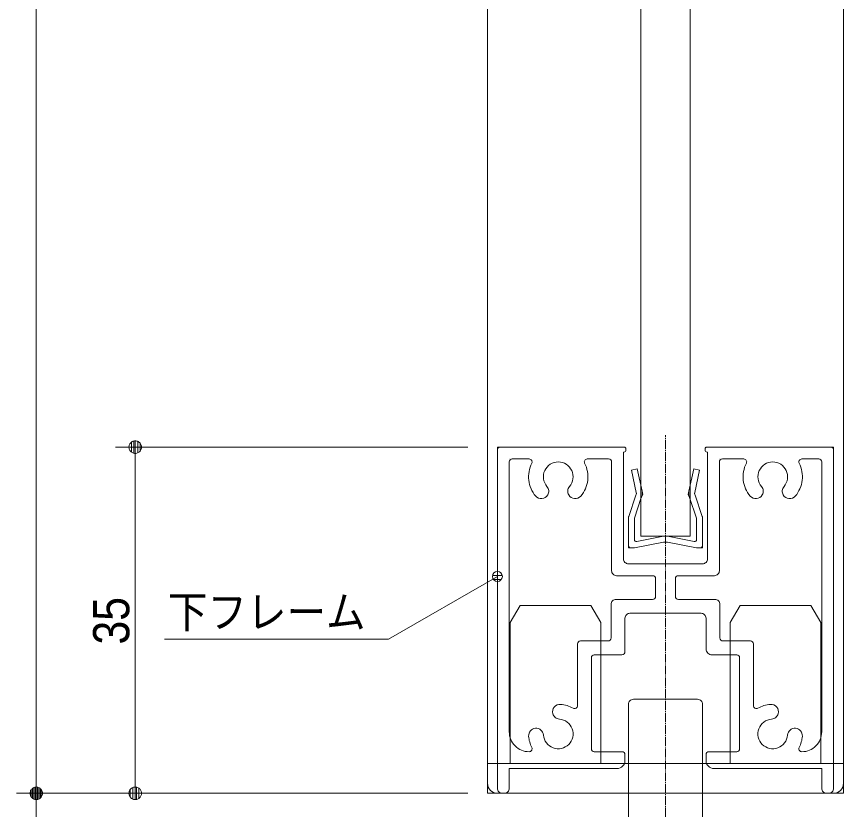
# Model space of a CAD drawing. Units: millimetres, scale not verified. Extents: x -6062 to 6062, y -3045 to 3045.
# Drawn here: x -196 to 641, y -1886 to -1085 of the extents above; entities that cross this region are included whole.
import ezdxf
from ezdxf.enums import TextEntityAlignment as Align

# ---------------------------------------------------------------- set-up
doc = ezdxf.new("R2010")
doc.units = ezdxf.units.MM
doc.header["$LTSCALE"] = 20
doc.linetypes.add('CHAIN2', pattern=[12, 9, -1, 1, -1])
for name, color, linetype, lineweight in [('0-0_2寸法-3', 7, 'Continuous', 9), ('0-1_3一般', 7, 'Continuous', 9), ('0-3_2寸法-1', 7, 'Continuous', 9), ('0-4_0', 7, 'Continuous', 9)]:
    doc.layers.add(name, color=color, linetype=linetype, lineweight=lineweight)
doc.styles.add('ＭＳ ゴシック', font='')
doc.styles.add('ＭＳ Ｐゴシック', font='')
doc.styles.get('ＭＳ ゴシック').set_extended_font_data('MS Gothic')
doc.styles.get('ＭＳ Ｐゴシック').set_extended_font_data('MS PGothic')

# ---------------------------------------------------------------- blocks, each defined once
blk = doc.blocks.new('_Dot')
at = {"layer": '0-4_0'}
for p, q in [((-10, 0), (-20, 0)), ((9.78, 2), (-9.78, 2)), ((7.99, 6), (-7.99, 6)), ((9.16, -3.98), (-9.16, -3.98)), ((6, -7.98), (-6, -7.98))]:
    blk.add_line(p, q, dxfattribs=at)
for points in [[(10, 0), (9.92, 1.25), (9.69, 2.49), (9.3, 3.68), (8.76, 4.82), (8.09, 5.88), (7.29, 6.85), (6.37, 7.71), (5.36, 8.44), (4.26, 9.05), (3.09, 9.51), (1.87, 9.82), (0.63, 9.98), (-0.63, 9.98), (-1.87, 9.82), (-3.09, 9.51), (-4.26, 9.05), (-5.36, 8.44), (-6.37, 7.71), (-7.29, 6.85), (-8.09, 5.88), (-8.76, 4.82), (-9.3, 3.68), (-9.69, 2.49), (-9.92, 1.25), (-10, 0), (0, 0)], [(-10, 0), (-9.92, -1.25), (-9.69, -2.49), (-9.3, -3.68), (-8.76, -4.82), (-8.09, -5.88), (-7.29, -6.85), (-6.37, -7.71), (-5.36, -8.44), (-4.26, -9.05), (-3.09, -9.51), (-1.87, -9.82), (-0.63, -9.98), (0.63, -9.98), (1.87, -9.82), (3.09, -9.51), (4.26, -9.05), (5.36, -8.44), (6.37, -7.71), (7.29, -6.85), (8.09, -5.88), (8.76, -4.82), (9.3, -3.68), (9.69, -2.49), (9.92, -1.25), (10, 0), (0, 0)]]:
    blk.add_lwpolyline(points, close=True, dxfattribs=at)
blk = doc.blocks.new('グループ-50')
at = {"layer": '0-1_3一般'}
for p, q in [((41563.7, -30400), (41563.7, -30460)), ((41563.7, -30400), (41623.7, -30400)), ((41623.7, -30400), (44123.7, -30400)), ((44163.7, -30440), (44163.7, -30460)), ((45763.7, -30400), (45763.9, -30400)), ((45763.7, -30440), (45763.7, -30460)), ((48303.7, -30400), (45803.7, -30400)), ((48363.7, -30400), (48303.7, -30400)), ((48363.7, -30400), (48363.7, -30460)), ((41563.7, -30460), (41563.7, -37300)), ((44123.7, -30500), (44113.7, -30500)), ((44113.7, -32660), (44113.7, -30500)), ((45803.7, -30500), (45813.7, -30500)), ((45813.7, -30500), (45813.7, -32660)), ((48363.7, -37300), (48363.7, -30460)), ((41803.7, -30640), (41803.9, -30640)), ((41803.7, -36160), (41803.7, -30700)), ((42205.8, -30640), (41863.7, -30640)), ((43381.5, -30640), (43813.7, -30640)), ((43873.7, -32900), (43873.7, -30700)), ((46053.7, -30640), (46053.9, -30640)), ((46053.7, -32900), (46053.7, -30700)), ((46113.7, -30640), (46545.8, -30640)), ((48063.7, -30640), (47721.5, -30640)), ((48123.7, -30700), (48123.7, -36160)), ((45713.7, -32760), (44213.7, -32760)), ((44703.7, -33000), (43973.7, -33000)), ((44763.7, -33060), (44763.7, -33420)), ((45163.7, -33060), (45163.7, -33420)), ((45953.7, -33000), (45223.7, -33000)), ((43863.7, -34260), (43863.7, -33580)), ((44703.7, -33480), (43963.7, -33480)), ((45963.7, -33480), (45223.7, -33480)), ((46063.7, -34260), (46063.7, -33580)), ((44243.7, -33760), (45683.7, -33760)), ((44143.7, -33860), (44143.7, -34540)), ((45783.7, -33860), (45783.7, -34480)), ((43183.7, -34380), (43183.7, -35628.4)), ((43243.7, -34320), (43803.7, -34320)), ((46123.7, -34320), (46683.7, -34320)), ((46743.7, -34380), (46743.7, -35628.4)), ((44083.7, -34600), (43523.7, -34600)), ((46403.7, -34600), (45903.7, -34600)), ((43463.7, -36500), (43463.7, -34660)), ((46463.7, -34660), (46463.7, -36500)), ((42683.9, -35790.2), (42684.1, -35790.2)), ((47243.5, -35790.2), (47243.7, -35790.2)), ((42203.7, -36560), (42205.8, -36560)), ((43523.7, -36560), (44083.7, -36560)), ((44143.7, -36620), (44143.7, -36740)), ((44143.7, -36740), (44143.7, -36620)), ((45783.7, -36620), (45783.7, -36740)), ((45843.7, -36560), (46403.7, -36560)), ((47721.5, -36560), (47723.7, -36560)), ((48123.7, -36900), (45943.7, -36900)), ((48123.7, -36900), (48123.7, -37300)), ((41703.7, -37400), (41663.7, -37400)), ((48263.7, -37400), (48223.7, -37400))]:
    blk.add_line(p, q, dxfattribs=at)
blk.add_lwpolyline([(43983.7, -36900), (41803.7, -36900), (41803.7, -37300)], dxfattribs=at)
for centre, radius, start, end in [((41623.7, -30460), 60, 135, 180), ((41623.7, -30460), 60, 90, 135), ((44123.7, -30440), 40, 45, 90), ((44123.7, -30440), 40, 0, 45), ((45803.7, -30440), 40, 135, 180), ((45803.7, -30440), 40, 90, 135), ((48303.7, -30460), 60, 45, 90), ((48303.7, -30460), 60, 0, 45), ((44123.7, -30460), 40, 270, 315), ((44123.7, -30460), 40, 315, 0), ((45803.7, -30460), 40, 180, 225), ((45803.7, -30460), 40, 225, 270), ((41863.7, -30700), 60, 135, 180), ((41863.7, -30700), 60, 90, 135), ((42793.7, -31000), 600, 152.9643, 186.74654), ((42205.8, -30700), 60, 31.48215, 90), ((42205.8, -30700), 60, 332.9643, 31.48215), ((42793.7, -31000), 300, 90, 155.26439), ((42793.7, -31000), 300, 24.73561, 90), ((43381.5, -30700), 60, 148.51785, 207.0357), ((42793.7, -31000), 600, 353.25346, 27.0357), ((43381.5, -30700), 60, 90, 148.51785), ((43813.7, -30700), 60, 45, 90), ((43813.7, -30700), 60, 0, 45), ((46113.7, -30700), 60, 135, 180), ((46113.7, -30700), 60, 90, 135), ((47133.7, -31000), 600, 152.96431, 186.74654), ((46545.8, -30700), 60, 31.48215, 90), ((46545.8, -30700), 60, 332.96431, 31.48215), ((47133.7, -31000), 300, 90, 155.26439), ((47133.7, -31000), 300, 24.73561, 90), ((47721.5, -30700), 60, 148.51785, 207.03569), ((47133.7, -31000), 600, 353.25346, 27.03569), ((47721.5, -30700), 60, 90, 148.51785), ((48063.7, -30700), 60, 45, 90), ((48063.7, -30700), 60, 0, 45), ((42793.7, -31000), 300, 155.26439, 220.52878), ((42793.7, -31000), 300, 319.47122, 24.73561), ((47133.7, -31000), 300, 155.26439, 220.52878), ((47133.7, -31000), 300, 319.47122, 24.73561), ((42793.7, -31000), 600, 186.74654, 220.52878), ((42793.7, -31000), 600, 319.47122, 353.25346), ((47133.7, -31000), 600, 186.74654, 220.52878), ((47133.7, -31000), 600, 319.47122, 353.25346), ((42451.6, -31292.4), 150, 5.26439, 40.52878), ((42451.6, -31292.4), 150, 330, 5.26439), ((43135.7, -31292.4), 150, 174.73561, 210), ((43135.7, -31292.4), 150, 139.47122, 174.73561), ((46791.6, -31292.4), 150, 5.26439, 40.52878), ((46791.6, -31292.4), 150, 330, 5.26439), ((47475.7, -31292.4), 150, 174.73561, 210), ((47475.7, -31292.4), 150, 139.47122, 174.73561), ((42451.6, -31292.4), 150, 220.52878, 275.26439), ((42451.6, -31292.4), 150, 275.26439, 330), ((43135.7, -31292.4), 150, 210, 264.73561), ((43135.7, -31292.4), 150, 264.73561, 319.47122), ((46791.6, -31292.4), 150, 220.52878, 275.26439), ((46791.6, -31292.4), 150, 275.26439, 330), ((47475.7, -31292.4), 150, 210, 264.73561), ((47475.7, -31292.4), 150, 264.73561, 319.47122), ((44213.7, -32660), 100, 180, 225), ((44213.7, -32660), 100, 225, 270), ((45713.7, -32660), 100, 270, 315), ((45713.7, -32660), 100, 315, 0), ((43973.7, -32900), 100, 180, 225), ((45953.7, -32900), 100, 315, 0), ((43973.7, -32900), 100, 225, 270), ((44703.7, -33060), 60, 45, 90), ((44703.7, -33060), 60, 0, 45), ((45223.7, -33060), 60, 135, 180), ((45223.7, -33060), 60, 90, 135), ((45953.7, -32900), 100, 270, 315), ((44703.7, -33420), 60, 315, 0), ((45223.7, -33420), 60, 180, 225), ((43963.7, -33580), 100, 135, 180), ((43963.7, -33580), 100, 90, 135), ((44703.7, -33420), 60, 270, 315), ((45223.7, -33420), 60, 225, 270), ((45963.7, -33580), 100, 45, 90), ((45963.7, -33580), 100, 0, 45), ((44243.7, -33860), 100, 135, 180), ((44243.7, -33860), 100, 90, 135), ((45683.7, -33860), 100, 45, 90), ((45683.7, -33860), 100, 0, 45), ((43803.7, -34260), 60, 315, 0), ((46123.7, -34260), 60, 180, 225), ((43243.7, -34380), 60, 135, 180), ((43243.7, -34380), 60, 135, 180), ((43243.7, -34380), 60, 90, 135), ((43243.7, -34380), 60, 90, 135), ((43803.7, -34260), 60, 270, 315), ((46123.7, -34260), 60, 225, 270), ((46683.7, -34380), 60, 45, 90), ((46683.7, -34380), 60, 45, 90), ((46683.7, -34380), 60, 0, 45), ((46683.7, -34380), 60, 0, 45), ((43523.7, -34660), 60, 135, 180), ((43523.7, -34660), 60, 90, 135), ((44083.7, -34540), 60, 270, 315), ((44083.7, -34540), 60, 315, 0), ((45903.7, -34480), 120, 180, 225), ((45903.7, -34480), 120, 225, 270), ((46403.7, -34660), 60, 45, 90), ((46403.7, -34660), 60, 0, 45), ((42828.7, -35751.4), 150, 85.52878, 140.26439), ((42793.7, -36200), 600, 72.76439, 85.52878), ((42793.7, -36200), 600, 60, 72.76439), ((43123.7, -35628.4), 60, 300, 0), ((46803.7, -35628.4), 60, 180, 240), ((47133.7, -36200), 600, 107.23561, 120), ((47133.7, -36200), 600, 94.47122, 107.23561), ((47098.6, -35751.4), 150, 39.73561, 94.47122), ((42828.7, -35751.4), 150, 140.26439, 195), ((42828.7, -35751.4), 150, 195, 230.26439), ((43123.7, -35628.4), 60, 240, 300), ((46803.7, -35628.4), 60, 240, 300), ((47098.6, -35751.4), 150, 309.73561, 345), ((47098.6, -35751.4), 150, 345, 39.73561), ((42828.7, -35751.4), 150, 230.26439, 265.52878), ((42793.7, -36200), 300, 20.26439, 85.52878), ((47133.7, -36200), 300, 94.47122, 159.73561), ((47098.6, -35751.4), 150, 274.47122, 309.73561), ((42345, -36235.1), 150, 94.47122, 184.47122), ((42345, -36235.1), 150, 4.47122, 94.47122), ((42793.7, -36200), 300, 315, 20.26439), ((47133.7, -36200), 300, 159.73561, 225), ((47582.3, -36235.1), 150, 85.52878, 175.52878), ((47582.3, -36235.1), 150, 355.52878, 85.52878), ((42203.7, -36160), 400, 180, 225), ((42793.7, -36200), 600, 184.47122, 195.75346), ((42793.7, -36200), 300, 184.47122, 249.73561), ((47133.7, -36200), 300, 290.26439, 355.52878), ((47133.7, -36200), 600, 344.24654, 355.52878), ((47723.7, -36160), 400, 315, 0), ((42203.7, -36160), 400, 225, 270), ((42793.7, -36200), 600, 195.75346, 207.03569), ((42793.7, -36200), 300, 249.73561, 315), ((47133.7, -36200), 300, 225, 290.26439), ((47133.7, -36200), 600, 332.96431, 344.24654), ((47723.7, -36160), 400, 270, 315), ((42205.8, -36500), 60, 270, 328.51785), ((42205.8, -36500), 60, 328.51785, 27.03569), ((43523.7, -36500), 60, 180, 225), ((43523.7, -36500), 60, 225, 270), ((44083.7, -36620), 60, 45, 90), ((44083.7, -36620), 60, 0, 45), ((45843.7, -36620), 60, 135, 180), ((45843.7, -36620), 60, 90, 135), ((46403.7, -36500), 60, 270, 315), ((46403.7, -36500), 60, 315, 0), ((47721.5, -36500), 60, 152.96431, 211.48215), ((47721.5, -36500), 60, 211.48215, 270), ((43983.7, -36740), 160, 315, 0), ((45943.7, -36740), 160, 180, 225), ((43983.7, -36740), 160, 270, 315), ((45943.7, -36740), 160, 225, 270), ((41663.7, -37300), 100, 180, 225), ((41703.7, -37300), 100, 315, 0), ((48223.7, -37300), 100, 180, 225), ((48263.7, -37300), 100, 315, 0), ((41663.7, -37300), 100, 225, 270), ((41703.7, -37300), 100, 270, 315), ((48223.7, -37300), 100, 225, 270), ((48263.7, -37300), 100, 270, 315)]:
    blk.add_arc(centre, radius, start, end, dxfattribs=at)
blk = doc.blocks.new('グループ-55')
at = {"layer": '0-1_3一般'}
for p, q in [((41823.7, -33946.4), (42023.7, -33600)), ((42023.7, -33600), (43453.7, -33600)), ((43653.7, -33946.4), (43453.7, -33600)), ((46273.7, -33946.4), (46473.7, -33600)), ((46473.7, -33600), (47903.7, -33600)), ((48103.7, -33946.4), (47903.7, -33600)), ((41823.7, -36800), (41823.7, -33946.4)), ((43653.7, -33946.4), (43653.7, -36800)), ((46273.7, -36800), (46273.7, -33946.4)), ((48103.7, -33946.4), (48103.7, -36800)), ((41363.7, -36800), (48563.7, -36800)), ((41363.7, -37200), (41363.7, -36800)), ((48563.7, -37200), (48563.7, -36800)), ((48363.7, -37400), (41563.7, -37400))]:
    blk.add_line(p, q, dxfattribs=at)
for centre, start, end in [((41563.7, -37200), 180, 225), ((48363.7, -37200), 315, 0), ((41563.7, -37200), 225, 270), ((48363.7, -37200), 270, 315)]:
    blk.add_arc(centre, 200, start, end, dxfattribs=at)
blk = doc.blocks.new('グループ-58')
at = {"layer": '0-1_3一般'}
for p, q in [((44219.4, -31800.9), (44366.4, -31369.7)), ((44474.9, -31420.9), (44333.7, -31840)), ((44366.4, -31369.7), (44377.9, -31345.3)), ((44372.3, -31318.9), (44377.9, -31345.3)), ((44474.9, -31420.9), (44503.7, -31360)), ((44489.7, -31294.1), (44503.7, -31360)), ((45437.6, -31294.1), (45423.7, -31360)), ((45452.4, -31420.9), (45423.7, -31360)), ((45593.7, -31840), (45452.4, -31420.9)), ((45555, -31318.9), (45549.4, -31345.3)), ((45560.9, -31369.7), (45549.4, -31345.3)), ((45560.9, -31369.7), (45707.9, -31800.9)), ((44213.7, -32380), (44213.7, -31826.5)), ((44333.7, -32271.7), (44333.7, -31840)), ((45593.7, -32271.7), (45593.7, -31840)), ((45713.7, -31826.5), (45713.7, -32380)), ((44381.1, -32311), (44926.3, -32203.5)), ((45546.2, -32311), (45001, -32203.5)), ((44213.7, -32380), (44213.7, -32440)), ((44273.7, -32440), (44213.7, -32440)), ((44333.7, -32440), (44273.7, -32440)), ((44333.7, -32440), (44926.3, -32323.5)), ((45593.7, -32440), (45001, -32323.5)), ((45653.7, -32440), (45593.7, -32440)), ((45653.7, -32440), (45713.7, -32440)), ((45713.7, -32380), (45713.7, -32440))]:
    blk.add_line(p, q, dxfattribs=at)
for points in [[(44372.3, -31318.9), (44276.3, -30864.8), (44393.7, -30840), (44489.7, -31294.1)], [(45437.6, -31294.1), (45533.7, -30840), (45651.1, -30864.8), (45555, -31318.9)]]:
    blk.add_lwpolyline(points, dxfattribs=at)
for centre, radius, start, end in [((44294.1, -31335.5), 80, 334.72228, 353.33323), ((44294.1, -31335.5), 80, 353.33323, 11.94418), ((44294.1, -31335.5), 200, 334.72228, 353.33323), ((44294.1, -31335.5), 200, 353.33323, 11.94418), ((45633.3, -31335.5), 200, 168.05582, 186.66677), ((45633.3, -31335.5), 200, 186.66677, 205.27772), ((45633.3, -31335.5), 80, 168.05582, 186.66677), ((45633.3, -31335.5), 80, 186.66677, 205.27772), ((44273.7, -31826.5), 60, 167.36114, 180), ((44273.7, -31826.5), 60, 154.72228, 167.36114), ((45653.7, -31826.5), 60, 12.63886, 25.27772), ((45653.7, -31826.5), 60, 0, 12.63886), ((44373.7, -32271.7), 40, 180, 230.3825), ((44963.7, -32400), 200, 95.3825, 100.76501), ((44963.7, -32400), 200, 90, 95.3825), ((44963.7, -32400), 200, 84.6175, 90), ((44963.7, -32400), 200, 79.23499, 84.6175), ((45553.7, -32271.7), 40, 309.6175, 0), ((44273.7, -32380), 60, 180, 225), ((44273.7, -32380), 60, 225, 270), ((44373.7, -32271.7), 40, 230.3825, 280.76501), ((44963.7, -32520), 200, 95.3825, 100.76501), ((44963.7, -32520), 200, 90, 95.3825), ((44963.7, -32520), 200, 84.6175, 90), ((44963.7, -32520), 200, 79.23499, 84.6175), ((45553.7, -32271.7), 40, 259.23499, 309.6175), ((45653.7, -32380), 60, 270, 315), ((45653.7, -32380), 60, 315, 0)]:
    blk.add_arc(centre, radius, start, end, dxfattribs=at)
blk = doc.blocks.new('グループ-60')
at = {"layer": '0-1_3一般'}
for p, q in [((44463.7, 5604.9), (44463.7, -32200)), ((45463.7, -32200), (45463.7, 5604.9)), ((44463.7, -32200), (45463.7, -32200))]:
    blk.add_line(p, q, dxfattribs=at)
blk.add_lwpolyline([(48563.7, 10804.9), (48563.7, -37400), (41363.7, -37400), (41363.7, 10804.9)], close=True, dxfattribs=at)
blk = doc.blocks.new('グループ-61')
at = {"layer": '0-1_3一般'}
for p, q in [((45613.7, -35500), (44313.7, -35500)), ((45713.7, -38000), (45713.7, -35600))]:
    blk.add_line(p, q, dxfattribs=at)
blk.add_lwpolyline([(44213.7, -35600), (44213.7, -38000), (45713.7, -38000)], dxfattribs=at)
for centre, start, end in [((44313.7, -35600), 135, 180), ((44313.7, -35600), 90, 135), ((45613.7, -35600), 45, 90), ((45613.7, -35600), 0, 45)]:
    blk.add_arc(centre, 100, start, end, dxfattribs=at)
blk = doc.blocks.new('グループ-62')
at = {"layer": '0-1_3一般', "linetype": 'CHAIN2'}
blk.add_line((44963.7, -40277.5), (44963.7, -30158.5), dxfattribs=at)
at = {"layer": '0-1_3一般'}
for p, q in [((45703.7, -38000), (44223.7, -38000)), ((44223.7, -38000), (44223.7, -38620)), ((45703.7, -38000), (45703.7, -38620)), ((43963.7, -39220), (43963.7, -38620)), ((45363.7, -38620), (45963.7, -38620)), ((45963.7, -39220), (45963.7, -38620)), ((45963.7, -39220), (43963.7, -39220))]:
    blk.add_line(p, q, dxfattribs=at)
blk.add_lwpolyline([(43963.7, -38620), (44563.7, -38620), (45363.7, -38620)], dxfattribs=at)
blk = doc.blocks.new('グループ-63')
at = {"layer": '0-1_3一般'}
for p, q in [((42863.7, -40400), (42863.7, -39020)), ((47063.7, -40400), (47063.7, -39020)), ((43963.7, -39220), (43963.7, -39420)), ((45963.7, -39220), (43963.7, -39220)), ((45963.7, -39420), (45963.7, -39220)), ((41763.7, -39420), (48163.7, -39420)), ((41763.7, -40000), (41763.7, -39420)), ((42363.7, -40000), (42363.7, -39420)), ((43363.7, -39420), (43363.7, -40000)), ((46563.7, -40000), (46563.7, -39420)), ((47563.7, -39420), (47563.7, -40000)), ((48163.7, -39420), (48163.7, -40000)), ((48163.7, -40000), (41763.7, -40000))]:
    blk.add_line(p, q, dxfattribs=at)
for name in ['グループ-62', 'グループ-61']:
    blk.add_blockref(name, (0, 0), dxfattribs=at)
blk = doc.blocks.new('グループ-66')
at = {"layer": '0-1_3一般'}
for name in ['グループ-60', 'グループ-63', 'グループ-50', 'グループ-58', 'グループ-55']:
    blk.add_blockref(name, (0, 0), dxfattribs=at)
blk = doc.blocks.new('グループ-67')
at = {"layer": '0-1_3一般'}
blk.add_blockref('グループ-66', (0, 0), dxfattribs=at)

msp = doc.modelspace()

# ---------------------------------------------------------------- linework, layer by layer
at = {"layer": '0-0_2寸法-3'}
for p, q in [((290.87, -1645.76), (290.49, -1645.76)), ((290.87, -1645.76), (290.49, -1645.76)), ((295.58, -1649.76), (285.79, -1649.76)), ((294.68, -1653.76), (286.69, -1653.76))]:
    msp.add_line(p, q, dxfattribs=at)
msp.add_lwpolyline([(290.68, -1650.76), (180.68, -1714.27), (-46.2, -1714.27)], dxfattribs=at)
msp.add_circle((290.68, -1650.76), 5.01, dxfattribs=at)
msp.add_circle((290.68, -1650.76), 5.01, dxfattribs=at)
at = {"layer": '0-3_2寸法-1'}
for p, q in [((-175.69, 527.53), (-175.69, -1857.29)), ((260.68, -1520), (-95.69, -1520)), ((-75.69, -1857.29), (-75.69, -1532.71)), ((260.68, -1870), (-195.69, -1870)), ((-95.69, -1870), (-195.69, -1870)), ((260.68, -1870), (-95.69, -1870)), ((-175.69, -1882.71), (-175.69, -1987.29))]:
    msp.add_line(p, q, dxfattribs=at)

# ---------------------------------------------------------------- block references
at = {"layer": '0-1_3一般', "xscale": 0.05, "yscale": 0.05}
msp.add_blockref('グループ-67', (-1787.5, 0), dxfattribs=at)
at = {"layer": '0-3_2寸法-1', "xscale": 0.6356201, "yscale": 0.6356201}
for p, rotation in [((-75.69, -1520), 90), ((-175.69, -1870), 270), ((-175.69, -1870), 90), ((-75.69, -1870), 270)]:
    msp.add_blockref('_Dot', p, dxfattribs=dict(at, rotation=rotation))

# ---------------------------------------------------------------- texts
at = {"layer": '0-0_2寸法-3', "style": 'ＭＳ ゴシック', "width": 0.9}
msp.add_text('下フレーム', height=32.55, dxfattribs=at).set_placement((-42.54, -1712.65), align=Align.BOTTOM_LEFT)
at = {"layer": '0-3_2寸法-1', "style": 'ＭＳ Ｐゴシック', "width": 0.9}
msp.add_text('35', height=36.66, rotation=90, dxfattribs=at).set_placement((-70.63, -1719.59), align=Align.BOTTOM_LEFT)

doc.saveas('drawing.dxf')
